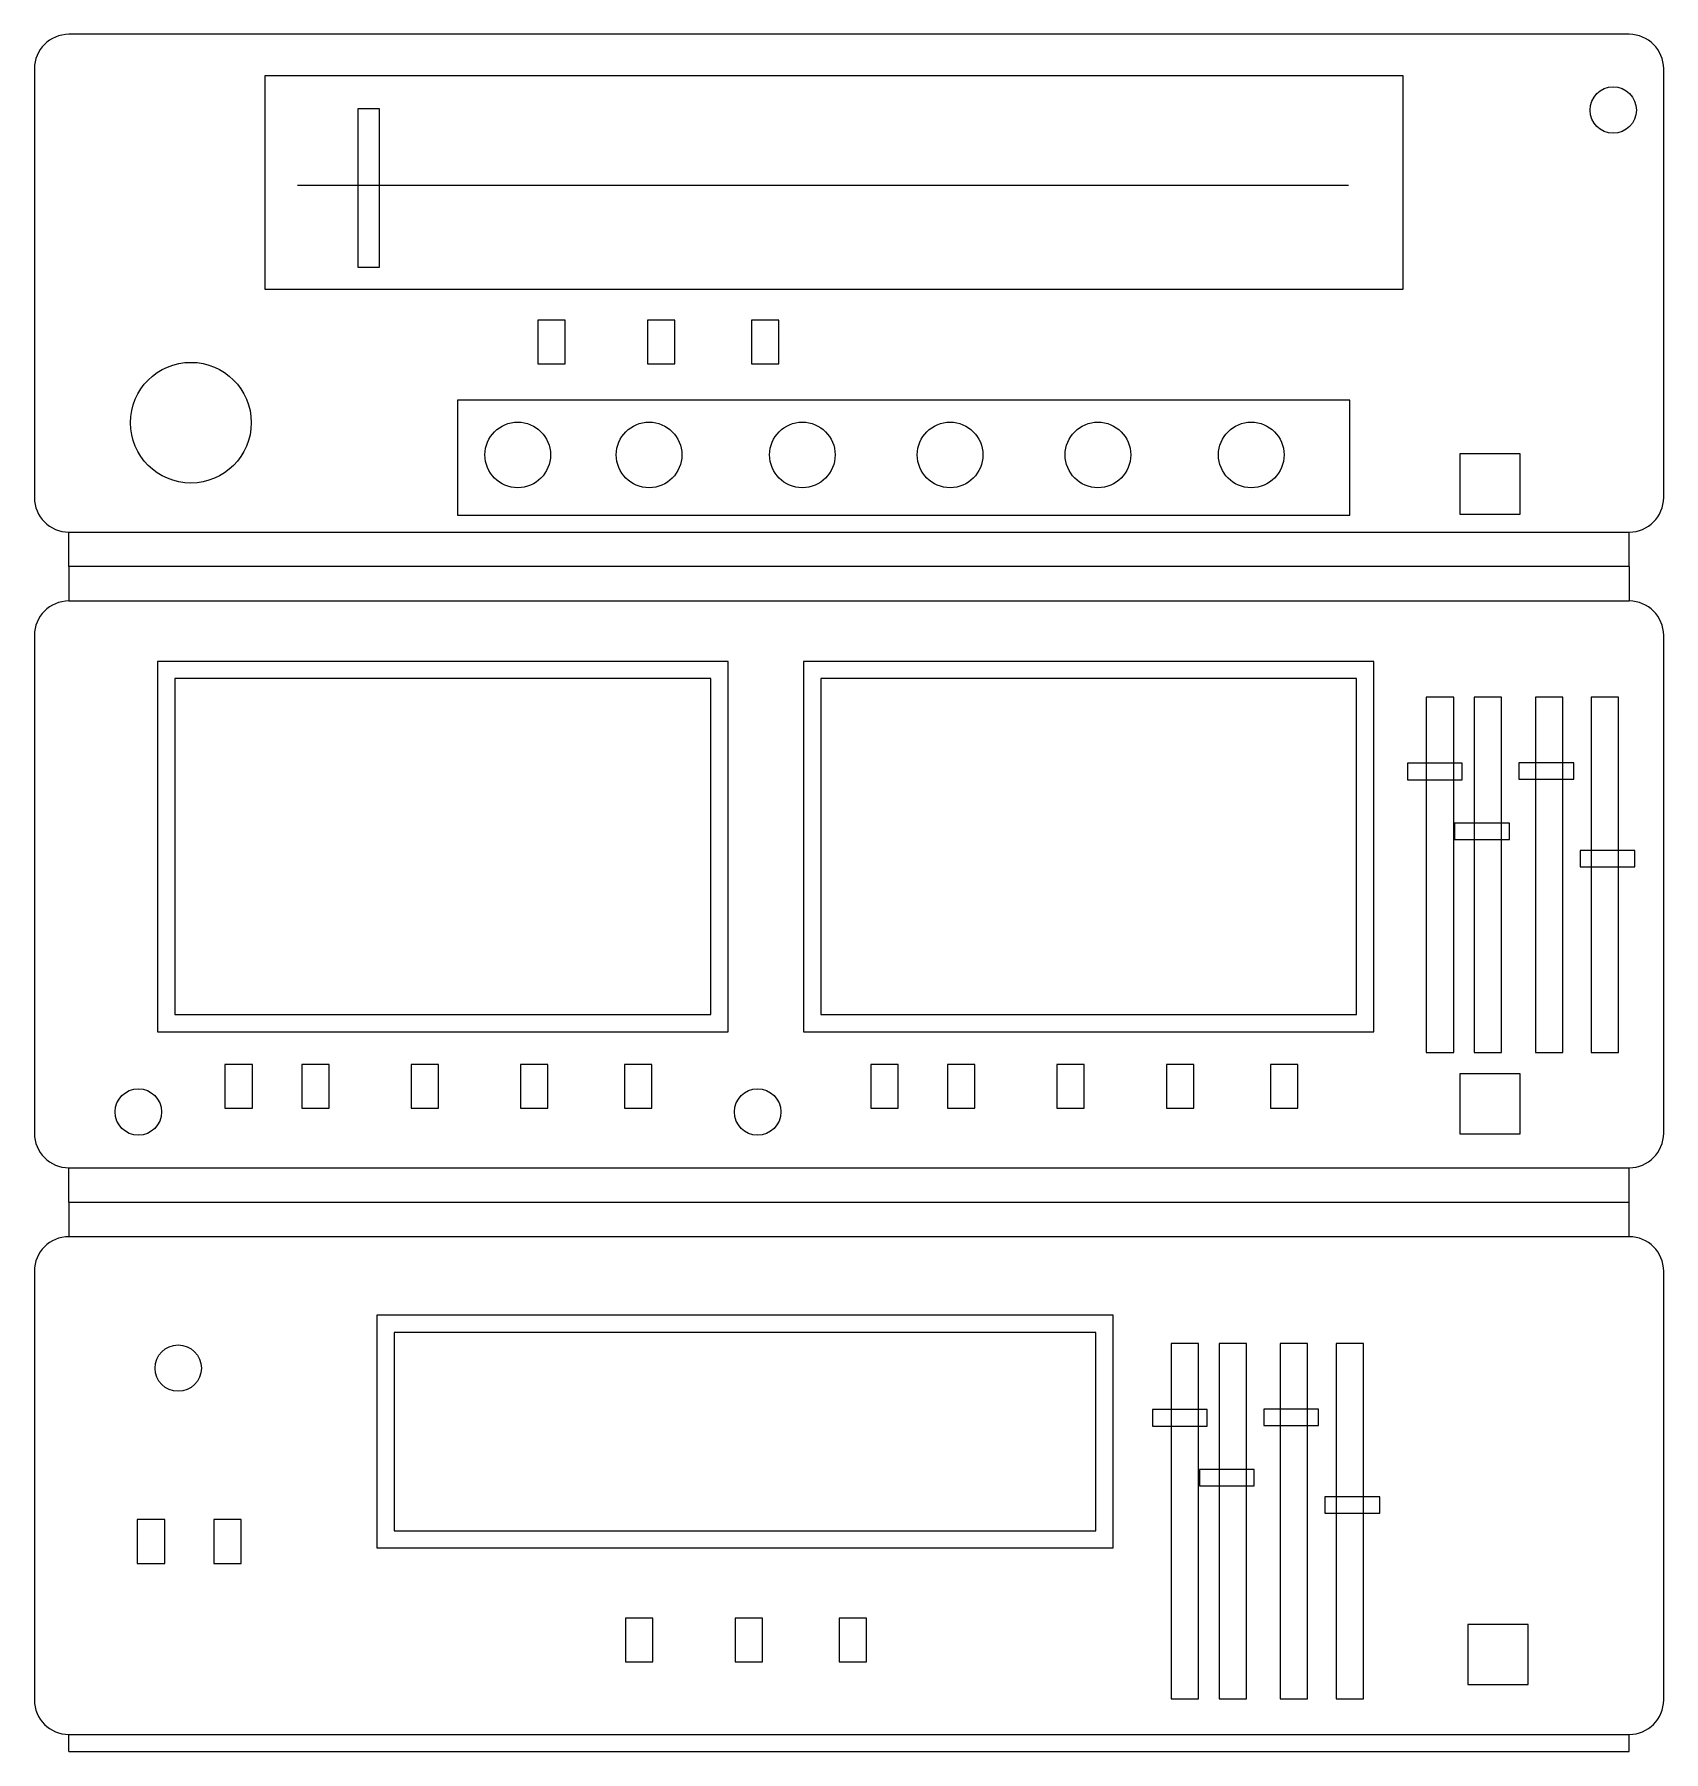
# Model space of a CAD drawing. Header units: millimetres. Extents: x 1296.747 to 1296.939, y 2703.958 to 2704.16.
import ezdxf

# ---------------------------------------------------------------- set-up
doc = ezdxf.new("R2010")
doc.units = ezdxf.units.MM
doc.header["$LTSCALE"] = 10
doc.layers.add('Equipam_audio_vídeo', color=1, linetype='Continuous')

msp = doc.modelspace()

# ---------------------------------------------------------------- linework, layer by layer
at = {"layer": 'Equipam_audio_vídeo'}
for p, q in [((1296.93454, 2704.16013), (1296.75102, 2704.16013)), ((1296.74696, 2704.15607), (1296.74696, 2704.10562)), ((1296.9386, 2704.10562), (1296.9386, 2704.15607)), ((1296.77791, 2704.14237), (1296.90153, 2704.14237)), ((1296.75102, 2704.10156), (1296.93454, 2704.10156)), ((1296.75102, 2704.0975), (1296.75102, 2704.10156)), ((1296.93454, 2704.0975), (1296.93454, 2704.10156)), ((1296.93454, 2704.0975), (1296.75102, 2704.0975)), ((1296.75102, 2704.0975), (1296.75102, 2704.09344)), ((1296.93454, 2704.0975), (1296.93454, 2704.09344)), ((1296.93454, 2704.09344), (1296.75102, 2704.09344)), ((1296.74696, 2704.08939), (1296.74696, 2704.03082)), ((1296.9386, 2704.03082), (1296.9386, 2704.08939)), ((1296.75102, 2704.02676), (1296.93454, 2704.02676)), ((1296.75102, 2704.0227), (1296.75102, 2704.02676)), ((1296.93454, 2704.01864), (1296.93454, 2704.02676)), ((1296.75102, 2704.0227), (1296.93454, 2704.0227)), ((1296.75102, 2704.0227), (1296.75102, 2704.0227)), ((1296.75102, 2704.0227), (1296.75102, 2704.01864)), ((1296.93454, 2704.01864), (1296.75102, 2704.01864)), ((1296.74696, 2704.01458), (1296.74696, 2703.96413)), ((1296.9386, 2703.96413), (1296.9386, 2704.01458)), ((1296.75102, 2703.96008), (1296.93454, 2703.96008)), ((1296.75102, 2703.95805), (1296.75102, 2703.96008)), ((1296.93454, 2703.95805), (1296.93454, 2703.96008)), ((1296.75102, 2703.95805), (1296.93454, 2703.95805))]:
    msp.add_line(p, q, dxfattribs=at)
for points in [[(1296.77405, 2704.15524), (1296.77405, 2704.13015), (1296.90797, 2704.13015), (1296.90797, 2704.15524)], [(1296.785, 2704.15138), (1296.785, 2704.13272), (1296.78757, 2704.13272), (1296.78757, 2704.15138)], [(1296.80619, 2704.1265), (1296.80619, 2704.12135), (1296.80941, 2704.12135), (1296.80941, 2704.1265)], [(1296.81906, 2704.1265), (1296.81906, 2704.12135), (1296.82228, 2704.12135), (1296.82228, 2704.1265)], [(1296.8313, 2704.1265), (1296.8313, 2704.12135), (1296.83452, 2704.12135), (1296.83452, 2704.1265)], [(1296.79673, 2704.11707), (1296.79673, 2704.10356), (1296.90168, 2704.10356), (1296.90168, 2704.11707)], [(1296.91464, 2704.11075), (1296.91464, 2704.10367), (1296.92172, 2704.10367), (1296.92172, 2704.11075)], [(1296.76146, 2704.08634), (1296.76146, 2704.04276), (1296.82855, 2704.04276), (1296.82855, 2704.08634)], [(1296.83742, 2704.08634), (1296.83742, 2704.04276), (1296.90451, 2704.04276), (1296.90451, 2704.08634)], [(1296.76349, 2704.08431), (1296.76349, 2704.04479), (1296.82652, 2704.04479), (1296.82652, 2704.08431)], [(1296.83945, 2704.08431), (1296.83945, 2704.04479), (1296.90248, 2704.04479), (1296.90248, 2704.08431)], [(1296.91068, 2704.08212), (1296.91068, 2704.04031), (1296.9139, 2704.04031), (1296.9139, 2704.08212)], [(1296.9163, 2704.08212), (1296.9163, 2704.04031), (1296.91952, 2704.04031), (1296.91952, 2704.08212)], [(1296.92351, 2704.08212), (1296.92351, 2704.04031), (1296.92673, 2704.04031), (1296.92673, 2704.08212)], [(1296.93008, 2704.08212), (1296.93008, 2704.04031), (1296.9333, 2704.04031), (1296.9333, 2704.08212)], [(1296.90847, 2704.07435), (1296.90847, 2704.07242), (1296.91491, 2704.07242), (1296.91491, 2704.07435)], [(1296.92158, 2704.0744), (1296.92158, 2704.07247), (1296.92802, 2704.07247), (1296.92802, 2704.0744)], [(1296.91401, 2704.0673), (1296.91401, 2704.06537), (1296.92045, 2704.06537), (1296.92045, 2704.0673)], [(1296.92877, 2704.0641), (1296.92877, 2704.06217), (1296.9352, 2704.06217), (1296.9352, 2704.0641)], [(1296.76938, 2704.03891), (1296.76938, 2704.03377), (1296.7726, 2704.03377), (1296.7726, 2704.03891)], [(1296.7784, 2704.03891), (1296.7784, 2704.03377), (1296.78162, 2704.03377), (1296.78162, 2704.03891)], [(1296.79127, 2704.03891), (1296.79127, 2704.03377), (1296.79449, 2704.03377), (1296.79449, 2704.03891)], [(1296.80415, 2704.03891), (1296.80415, 2704.03377), (1296.80737, 2704.03377), (1296.80737, 2704.03891)], [(1296.81639, 2704.03891), (1296.81639, 2704.03377), (1296.8196, 2704.03377), (1296.8196, 2704.03891)], [(1296.84534, 2704.03891), (1296.84534, 2704.03377), (1296.84856, 2704.03377), (1296.84856, 2704.03891)], [(1296.85435, 2704.03891), (1296.85435, 2704.03377), (1296.85757, 2704.03377), (1296.85757, 2704.03891)], [(1296.86723, 2704.03891), (1296.86723, 2704.03377), (1296.87045, 2704.03377), (1296.87045, 2704.03891)], [(1296.88011, 2704.03891), (1296.88011, 2704.03377), (1296.88333, 2704.03377), (1296.88333, 2704.03891)], [(1296.89234, 2704.03891), (1296.89234, 2704.03377), (1296.89556, 2704.03377), (1296.89556, 2704.03891)], [(1296.91464, 2704.03782), (1296.91464, 2704.03075), (1296.92172, 2704.03075), (1296.92172, 2704.03782)], [(1296.78724, 2704.00939), (1296.78724, 2703.98202), (1296.87385, 2703.98202), (1296.87385, 2704.00939)], [(1296.78927, 2704.00736), (1296.78927, 2703.98405), (1296.87182, 2703.98405), (1296.87182, 2704.00736)], [(1296.88067, 2704.00606), (1296.88067, 2703.96426), (1296.88389, 2703.96426), (1296.88389, 2704.00606)], [(1296.8863, 2704.00606), (1296.8863, 2703.96426), (1296.88952, 2703.96426), (1296.88952, 2704.00606)], [(1296.8935, 2704.00606), (1296.8935, 2703.96426), (1296.89672, 2703.96426), (1296.89672, 2704.00606)], [(1296.90007, 2704.00606), (1296.90007, 2703.96426), (1296.90329, 2703.96426), (1296.90329, 2704.00606)], [(1296.87847, 2703.99829), (1296.87847, 2703.99636), (1296.88491, 2703.99636), (1296.88491, 2703.99829)], [(1296.89157, 2703.99834), (1296.89157, 2703.99641), (1296.89801, 2703.99641), (1296.89801, 2703.99834)], [(1296.884, 2703.99124), (1296.884, 2703.98931), (1296.89044, 2703.98931), (1296.89044, 2703.99124)], [(1296.89876, 2703.98805), (1296.89876, 2703.98612), (1296.9052, 2703.98612), (1296.9052, 2703.98805)], [(1296.75907, 2703.98535), (1296.75907, 2703.9802), (1296.76229, 2703.9802), (1296.76229, 2703.98535)], [(1296.76808, 2703.98535), (1296.76808, 2703.9802), (1296.7713, 2703.9802), (1296.7713, 2703.98535)], [(1296.8165, 2703.97377), (1296.8165, 2703.96862), (1296.81972, 2703.96862), (1296.81972, 2703.97377)], [(1296.82938, 2703.97377), (1296.82938, 2703.96862), (1296.8326, 2703.96862), (1296.8326, 2703.97377)], [(1296.84161, 2703.97377), (1296.84161, 2703.96862), (1296.84483, 2703.96862), (1296.84483, 2703.97377)], [(1296.91558, 2703.97301), (1296.91558, 2703.96594), (1296.92266, 2703.96594), (1296.92266, 2703.97301)]]:
    msp.add_lwpolyline(points, close=True, dxfattribs=at)
for centre, radius in [((1296.93267, 2704.15122), 0.00273), ((1296.76537, 2704.11443), 0.0071), ((1296.80381, 2704.11064), 0.00386), ((1296.81926, 2704.11064), 0.00386), ((1296.83729, 2704.11064), 0.00386), ((1296.85467, 2704.11064), 0.00386), ((1296.87206, 2704.11064), 0.00386), ((1296.89009, 2704.11064), 0.00386), ((1296.75919, 2704.03332), 0.00273), ((1296.83203, 2704.03332), 0.00273), ((1296.76388, 2704.00318), 0.00273)]:
    msp.add_circle(centre, radius, dxfattribs=at)
for centre, start, end in [((1296.75102, 2704.15607), 90, 180), ((1296.93454, 2704.15607), 0, 90), ((1296.75102, 2704.10562), 180, 270), ((1296.93454, 2704.10562), 270, 0), ((1296.75102, 2704.08939), 90, 180), ((1296.93454, 2704.08939), 0, 90), ((1296.75102, 2704.03082), 180, 270), ((1296.93454, 2704.03082), 270, 0), ((1296.75102, 2704.01458), 90, 180), ((1296.93454, 2704.01458), 0, 90), ((1296.75102, 2703.96413), 180, 270), ((1296.93454, 2703.96413), 270, 0)]:
    msp.add_arc(centre, 0.00406, start, end, dxfattribs=at)

doc.saveas('drawing.dxf')
